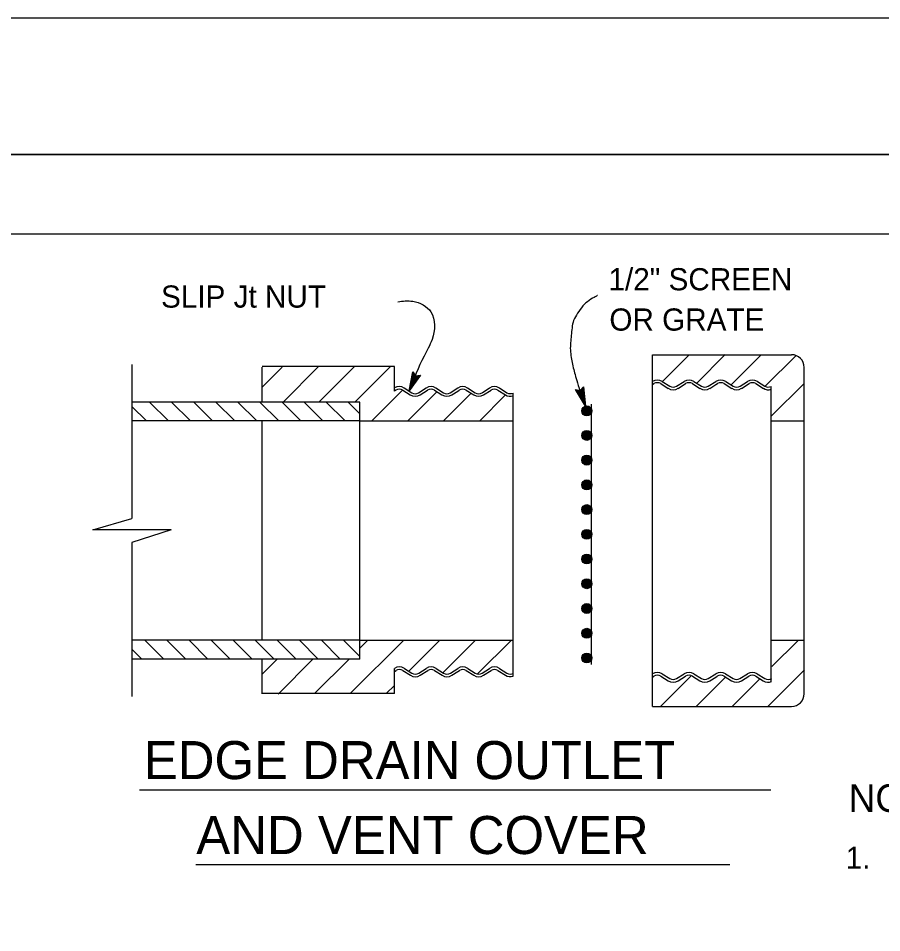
# Model space of a CAD drawing. Extents: x -893 to 867, y -474 to 712.
# Drawn here: x 134.7 to 407, y 423.5 to 712 of the extents above; entities that cross this region are included whole.
import ezdxf

# ---------------------------------------------------------------- set-up
doc = ezdxf.new("R2010")
doc.units = 0
for name, color, linetype in [('10 Sheet Format', 7, 'Continuous'), ('56 Stage 3 Anno', 7, 'Continuous'), ('57 Undefined', 7, 'Continuous'), ('59 Sndwall Anno', 7, 'Continuous'), ('60 Nongeo Data', 7, 'Continuous')]:
    doc.layers.add(name, color=color, linetype=linetype)

msp = doc.modelspace()

# ---------------------------------------------------------------- linework, layer by layer
at = {"layer": '10 Sheet Format'}
for p, q in [((-863.46, 668.96), (836.55, 668.96)), ((-813.45, 643.96), (811.55, 643.96))]:
    msp.add_line(p, q, dxfattribs=at)
for points in [[(-893.46, -474.04), (866.55, -474.04), (866.55, 711.96), (-893.46, 711.96)], [(-863.46, -431.04), (836.55, -431.04), (836.55, 668.96), (-863.46, 668.96)]]:
    msp.add_lwpolyline(points, close=True, dxfattribs=at)
at = {"layer": '56 Stage 3 Anno'}
for p, q in [((257.97, 594.41), (259.13, 600.44)), ((258.52, 595.68), (259.37, 600.08)), ((259.13, 600.44), (259.13, 600.44)), ((259.13, 600.44), (260.03, 599.18)), ((261.58, 599.38), (257.97, 594.41)), ((261.17, 599.32), (258.52, 595.67)), ((259.07, 596.94), (259.62, 599.78)), ((260.75, 599.25), (259.07, 596.94)), ((259.62, 598.21), (259.85, 599.42)), ((260.36, 599.23), (259.62, 598.21)), ((260.03, 599.18), (261.58, 599.38)), ((261.58, 599.38), (261.58, 599.38)), ((257.97, 594.41), (257.97, 594.41)), ((313.57, 589.64), (310.41, 594.91)), ((310.41, 594.91), (310.41, 594.91)), ((310.41, 594.91), (311.93, 594.57)), ((313.13, 590.95), (310.83, 594.8)), ((312.7, 592.26), (311.21, 594.74)), ((312.26, 593.57), (311.63, 594.63)), ((311.93, 594.57), (312.95, 595.75)), ((312.14, 594.82), (312.26, 593.57)), ((312.41, 595.1), (312.7, 592.26)), ((312.68, 595.43), (313.14, 590.94)), ((312.95, 595.75), (312.95, 595.75)), ((312.95, 595.75), (313.57, 589.64)), ((313.57, 589.64), (313.57, 589.64))]:
    msp.add_line(p, q, dxfattribs=at)
msp.add_open_spline([(317.43, 624.55), (317.3, 624.49), (317.18, 624.42), (317.06, 624.35), (314.71, 623.02), (312.67, 621.35), (311.1, 618.89), (309.7, 616.69), (309.33, 614.34), (309.12, 611.94), (308.91, 609.63), (308.73, 607.27), (309.12, 604.99), (309.49, 602.82), (310, 600.68), (310.6, 598.54), (311.46, 595.51), (312.43, 592.58), (313.57, 589.64)], degree=3, dxfattribs=at)
msp.add_spline([(254.45, 622.56), (259.14, 622.7), (264.87, 619.32), (265.21, 610.66), (262.7, 605.38), (257.97, 594.41)], degree=3, dxfattribs=at)
at = {"layer": '57 Undefined'}
for p, q in [((173.01, 468.63), (372, 468.63)), ((190.76, 445.01), (359.09, 445.01))]:
    msp.add_line(p, q, dxfattribs=at)
at = {"layer": '59 Sndwall Anno'}
for points in [[(337.85, 597.36), (346.34, 605.85)], [(348.67, 596.87), (357.67, 605.87)], [(359.49, 596.38), (368.97, 605.85)], [(370.31, 595.88), (379.95, 605.52)], [(211.7, 595.67), (217.98, 601.94)], [(218.24, 590.89), (229.35, 602)], [(229.52, 590.86), (240.68, 602.02)], [(240.88, 590.9), (252.03, 602.06)], [(246.23, 584.94), (255.83, 594.54)], [(372.18, 586.44), (382.52, 596.78)], [(257.59, 584.99), (266.72, 594.12)], [(268.87, 584.95), (277.6, 593.68)], [(280.15, 584.92), (288.29, 593.06)], [(170.55, 589.53), (175.14, 584.94)], [(176.14, 590.9), (182.1, 584.94)], [(183.1, 590.9), (189.06, 584.94)], [(190.06, 590.9), (196.02, 584.94)], [(197.02, 590.9), (202.98, 584.94)], [(203.98, 590.9), (209.94, 584.94)], [(210.94, 590.9), (216.9, 584.94)], [(217.9, 590.9), (223.86, 584.94)], [(224.86, 590.9), (230.82, 584.94)], [(231.82, 590.9), (237.78, 584.94)], [(238.78, 590.9), (242.49, 587.19)], [(174.65, 515.84), (180.62, 509.87)], [(181.61, 515.84), (187.58, 509.87)], [(188.57, 515.84), (194.54, 509.87)], [(195.53, 515.84), (201.5, 509.87)], [(202.49, 515.84), (208.46, 509.87)], [(209.45, 515.84), (215.42, 509.87)], [(216.41, 515.84), (222.38, 509.87)], [(223.37, 515.84), (229.33, 509.87)], [(230.33, 515.84), (236.29, 509.87)], [(237.28, 515.84), (242.49, 510.64)], [(239.44, 498.96), (256.35, 515.86)], [(242.49, 513.32), (245.01, 515.84)], [(257.86, 506.06), (267.65, 515.86)], [(268.71, 505.59), (278.88, 515.77)], [(279.6, 505.18), (290.26, 515.83)], [(372.41, 507.47), (380.54, 515.61)], [(170.55, 512.97), (173.66, 509.87)], [(211.71, 505.17), (216.36, 509.82)], [(216.65, 498.79), (227.66, 509.81)], [(228.16, 498.99), (239.04, 509.87)], [(371.22, 494.97), (382.72, 506.47)], [(337.22, 494.91), (346.89, 504.58)], [(348.5, 494.88), (357.66, 504.03)], [(359.94, 495), (368.7, 503.76)], [(250.78, 498.98), (253.35, 501.56)]]:
    msp.add_lwpolyline(points, dxfattribs=at)
msp.add_arc((289.91, 507.16), 2.03, 237.994, 296.514, dxfattribs=at)
at = {"layer": '60 Nongeo Data'}
for p, q in [((334.69, 596.42), (334.69, 605.86)), ((334.69, 605.86), (378.59, 605.86)), ((170.55, 602.72), (170.55, 554.18)), ((253.35, 602.1), (211.61, 602.1)), ((211.61, 590.9), (211.61, 601.96)), ((253.35, 594.33), (253.35, 602.1)), ((382.59, 498.92), (382.59, 601.86)), ((337.82, 597.42), (340.19, 595.94)), ((342.34, 595.94), (344.72, 597.42)), ((347.81, 597.42), (350.19, 595.94)), ((352.34, 595.94), (354.71, 597.42)), ((357.81, 597.42), (360.18, 595.94)), ((362.33, 595.94), (364.71, 597.42)), ((367.8, 597.42), (370.18, 595.94)), ((253.82, 594.65), (253.38, 594.37)), ((255.98, 594.65), (258.35, 593.16)), ((256.45, 595.35), (258.83, 593.87)), ((260.98, 593.87), (263.35, 595.35)), ((261.45, 593.16), (263.82, 594.65)), ((265.97, 594.65), (268.34, 593.16)), ((266.45, 595.35), (268.82, 593.87)), ((270.98, 593.87), (273.35, 595.35)), ((271.44, 593.16), (273.34, 594.35)), ((273.34, 594.35), (273.81, 594.64)), ((275.96, 594.64), (278.34, 593.16)), ((276.44, 595.35), (278.81, 593.87)), ((280.97, 593.87), (283.34, 595.35)), ((281.43, 593.16), (283.81, 594.64)), ((285.96, 594.64), (288.33, 593.16)), ((286.44, 595.35), (288.81, 593.87)), ((334.69, 505.33), (334.69, 596.42)), ((334.72, 596.42), (335.19, 596.72)), ((337.34, 596.72), (339.71, 595.24)), ((342.81, 595.24), (345.18, 596.72)), ((347.34, 596.72), (349.71, 595.24)), ((352.81, 595.24), (354.7, 596.42)), ((354.71, 596.42), (355.18, 596.72)), ((357.33, 596.72), (359.7, 595.24)), ((362.8, 595.24), (365.17, 596.72)), ((367.33, 596.72), (369.7, 595.24)), ((372.13, 502.75), (372.13, 595.86)), ((290.79, 504.45), (290.79, 593.77)), ((242.49, 590.9), (170.55, 590.9)), ((242.49, 509.87), (242.49, 590.9)), ((315.54, 508.19), (315.54, 590.21)), ((242.47, 584.94), (170.55, 584.94)), ((211.61, 515.84), (211.61, 584.94)), ((242.49, 584.94), (290.79, 584.94)), ((372.13, 584.94), (382.52, 584.94)), ((158.21, 550.61), (170.55, 554.18)), ((182.94, 550.61), (158.21, 550.61)), ((182.94, 550.61), (170.55, 546.59)), ((170.55, 546.59), (170.55, 498.06)), ((242.51, 515.84), (170.55, 515.84)), ((242.49, 515.84), (290.79, 515.84)), ((372.13, 515.84), (382.52, 515.84)), ((242.49, 509.87), (170.55, 509.87)), ((211.61, 498.88), (211.61, 509.92)), ((253.35, 498.97), (253.35, 506.9)), ((253.37, 505.92), (253.85, 506.22)), ((256, 506.22), (258.37, 504.73)), ((256.48, 506.92), (258.85, 505.44)), ((261, 505.44), (263.37, 506.92)), ((261.47, 504.73), (263.84, 506.22)), ((265.99, 506.22), (268.37, 504.73)), ((266.47, 506.92), (268.84, 505.44)), ((271, 505.44), (273.37, 506.92)), ((271.46, 504.73), (273.36, 505.92)), ((273.36, 505.92), (273.83, 506.21)), ((275.99, 506.21), (278.36, 504.73)), ((276.46, 506.92), (278.83, 505.44)), ((280.99, 505.44), (283.36, 506.92)), ((281.46, 504.73), (283.83, 506.21)), ((285.98, 506.21), (288.35, 504.73)), ((286.46, 506.92), (288.83, 505.44)), ((334.69, 505.33), (334.69, 505.38)), ((334.69, 494.92), (334.69, 505.33)), ((337.8, 505.18), (340.18, 503.7)), ((342.33, 503.7), (344.7, 505.18)), ((347.8, 505.18), (350.17, 503.7)), ((352.32, 503.7), (354.7, 505.18)), ((357.79, 505.18), (360.17, 503.7)), ((362.32, 503.7), (364.69, 505.18)), ((367.79, 505.18), (370.16, 503.7)), ((334.7, 504.18), (335.17, 504.48)), ((337.33, 504.48), (339.7, 503)), ((342.8, 503), (345.17, 504.48)), ((347.32, 504.48), (349.69, 503)), ((352.79, 503), (354.69, 504.18)), ((354.69, 504.18), (355.16, 504.48)), ((357.32, 504.48), (359.69, 503)), ((362.79, 503), (365.16, 504.48)), ((367.31, 504.48), (369.68, 503)), ((253.35, 498.97), (211.61, 498.97)), ((334.69, 494.92), (378.59, 494.92))]:
    msp.add_line(p, q, dxfattribs=at)
for centre, radius in [((314.02, 588.14), 1.56), ((314.02, 588.14), 1.37), ((314.02, 588.14), 1.19), ((314.02, 588.14), 1), ((314.02, 588.14), 0.812), ((314.02, 588.14), 0.625), ((314.02, 588.14), 0.437), ((314.02, 588.14), 0.187), ((314.02, 580.4), 1.56), ((314.02, 580.4), 1.37), ((314.02, 580.4), 1.19), ((314.02, 580.4), 1), ((314.02, 580.4), 0.812), ((314.02, 580.4), 0.625), ((314.02, 580.4), 0.437), ((314.02, 580.4), 0.187), ((314.02, 572.6), 1.56), ((314.02, 572.6), 1.37), ((314.02, 572.6), 1.19), ((314.02, 572.6), 1), ((314.02, 572.6), 0.812), ((314.02, 572.6), 0.625), ((314.02, 572.6), 0.437), ((314.02, 572.6), 0.187), ((314.02, 564.8), 1.56), ((314.02, 564.8), 1.37), ((314.02, 564.8), 1.19), ((314.02, 564.8), 1), ((314.02, 564.8), 0.812), ((314.02, 564.8), 0.625), ((314.02, 564.8), 0.437), ((314.02, 564.8), 0.187), ((314.02, 557), 1.56), ((314.02, 557), 1.37), ((314.02, 557), 1.19), ((314.02, 557), 1), ((314.02, 557), 0.812), ((314.02, 557), 0.625), ((314.02, 557), 0.437), ((314.02, 557), 0.187), ((314.02, 549.2), 1.56), ((314.02, 549.2), 1.37), ((314.02, 549.2), 1.19), ((314.02, 549.2), 1), ((314.02, 549.2), 0.812), ((314.02, 549.2), 0.625), ((314.02, 549.2), 0.437), ((314.02, 549.2), 0.187), ((314.02, 541.4), 1.56), ((314.02, 541.4), 1.37), ((314.02, 541.4), 1.19), ((314.02, 541.4), 1), ((314.02, 541.4), 0.812), ((314.02, 541.4), 0.625), ((314.02, 541.4), 0.437), ((314.02, 541.4), 0.187), ((314.02, 533.6), 1.56), ((314.02, 533.6), 1.37), ((314.02, 533.6), 1.19), ((314.02, 533.6), 1), ((314.02, 533.6), 0.812), ((314.02, 533.6), 0.625), ((314.02, 533.6), 0.437), ((314.02, 533.6), 0.187), ((314.02, 525.8), 1.56), ((314.02, 525.8), 1.37), ((314.02, 525.8), 1.19), ((314.02, 525.8), 1), ((314.02, 525.8), 0.812), ((314.02, 525.8), 0.625), ((314.02, 525.8), 0.437), ((314.02, 525.8), 0.187), ((314.02, 518), 1.56), ((314.02, 518), 1.37), ((314.02, 518), 1.19), ((314.02, 518), 1), ((314.02, 518), 0.812), ((314.02, 518), 0.625), ((314.02, 518), 0.437), ((314.02, 518), 0.187), ((314.02, 510.2), 1.56), ((314.02, 510.2), 1.37), ((314.02, 510.2), 1.19), ((314.02, 510.2), 1), ((314.02, 510.2), 0.812), ((314.02, 510.2), 0.625), ((314.02, 510.2), 0.437), ((314.02, 510.2), 0.187)]:
    msp.add_circle(centre, radius, dxfattribs=at)
for centre, radius, start, end in [((378.59, 601.86), 4, 0, 90), ((336.27, 594.95), 2.92, 57.994, 122.006), ((336.27, 595), 2.03, 57.994, 122.006), ((346.26, 594.95), 2.92, 57.994, 122.006), ((346.26, 595), 2.03, 57.994, 122.006), ((356.26, 594.95), 2.92, 57.994, 122.006), ((356.26, 595), 2.03, 57.994, 122.006), ((366.25, 594.95), 2.92, 57.994, 122.006), ((366.25, 595), 2.03, 57.994, 122.006), ((254.91, 592.87), 2.92, 57.994, 121.742), ((254.9, 592.92), 2.03, 57.994, 122.006), ((264.9, 592.87), 2.92, 57.994, 122.006), ((264.9, 592.92), 2.03, 57.994, 122.006), ((274.89, 592.87), 2.92, 57.994, 122.006), ((274.89, 592.92), 2.03, 57.994, 122.006), ((284.89, 592.87), 2.92, 57.994, 122.006), ((284.88, 592.92), 2.03, 57.994, 122.006), ((341.26, 597.72), 2.92, 237.994, 302.006), ((341.27, 597.66), 2.03, 237.994, 302.0069), ((351.26, 597.72), 2.92, 237.994, 302.006), ((351.26, 597.66), 2.03, 237.994, 302.0069), ((361.25, 597.72), 2.92, 237.994, 302.006), ((361.26, 597.66), 2.03, 237.994, 302.0069), ((371.25, 597.72), 2.92, 237.994, 288.6003), ((371.25, 597.66), 2.03, 237.994, 295.1962), ((259.9, 595.64), 2.92, 237.994, 302.006), ((259.9, 595.59), 2.03, 237.994, 302.0069), ((269.89, 595.64), 2.92, 237.994, 302.006), ((269.9, 595.59), 2.03, 237.994, 302.0069), ((279.89, 595.64), 2.92, 237.994, 302.006), ((279.89, 595.59), 2.03, 237.994, 302.0069), ((289.88, 595.64), 2.92, 237.994, 288.0626), ((289.88, 595.59), 2.03, 237.994, 296.3395), ((254.93, 504.44), 2.92, 57.994, 122.006), ((254.92, 504.49), 2.03, 57.994, 122.006), ((259.92, 507.21), 2.92, 237.994, 302.006), ((259.92, 507.16), 2.03, 237.994, 302.0069), ((264.92, 504.44), 2.92, 57.994, 122.006), ((264.92, 504.49), 2.03, 57.994, 122.006), ((269.91, 507.21), 2.92, 237.994, 302.006), ((269.92, 507.16), 2.03, 237.994, 302.0069), ((274.91, 504.44), 2.92, 57.994, 122.006), ((274.91, 504.49), 2.03, 57.994, 122.006), ((279.91, 507.21), 2.92, 237.994, 302.006), ((279.91, 507.16), 2.03, 237.994, 302.0069), ((284.91, 504.44), 2.92, 57.994, 122.006), ((284.9, 504.49), 2.03, 57.994, 122.006), ((289.9, 507.21), 2.92, 237.994, 288.9166), ((336.25, 502.7), 2.92, 57.994, 122.006), ((336.25, 502.76), 2.03, 57.994, 122.006), ((346.25, 502.7), 2.92, 57.994, 122.006), ((346.25, 502.76), 2.03, 57.994, 122.006), ((356.24, 502.7), 2.92, 57.994, 122.006), ((356.24, 502.76), 2.03, 57.994, 122.006), ((366.24, 502.7), 2.92, 57.994, 122.006), ((366.24, 502.76), 2.03, 57.994, 122.006), ((341.25, 505.47), 2.92, 237.994, 302.006), ((341.25, 505.42), 2.03, 237.994, 302.0069), ((351.24, 505.47), 2.92, 237.994, 302.006), ((351.25, 505.42), 2.03, 237.994, 302.0069), ((361.24, 505.47), 2.92, 237.994, 302.006), ((361.24, 505.42), 2.03, 237.994, 302.0069), ((371.23, 505.47), 2.92, 237.994, 291.1816), ((371.24, 505.42), 2.03, 237.994, 302.0069), ((378.59, 498.92), 4, 270, 0)]:
    msp.add_arc(centre, radius, start, end, dxfattribs=at)

# ---------------------------------------------------------------- texts
at = {"layer": '57 Undefined'}
for s, height, p in [('1/2" SCREEN', 7, (320.86, 626.15)), ('SLIP Jt NUT', 7, (179.75, 620.69)), ('OR GRATE', 7, (321.13, 613.44)), ('EDGE DRAIN OUTLET', 12, (174.3, 471.98)), ('NOTES:', 8.75, (396.58, 461.64)), ('AND VENT COVER', 12, (190.87, 448.35)), ('1.', 7, (395.66, 443.7))]:
    msp.add_text(s, height=height, dxfattribs=at).set_placement(p)

doc.saveas('drawing.dxf')
